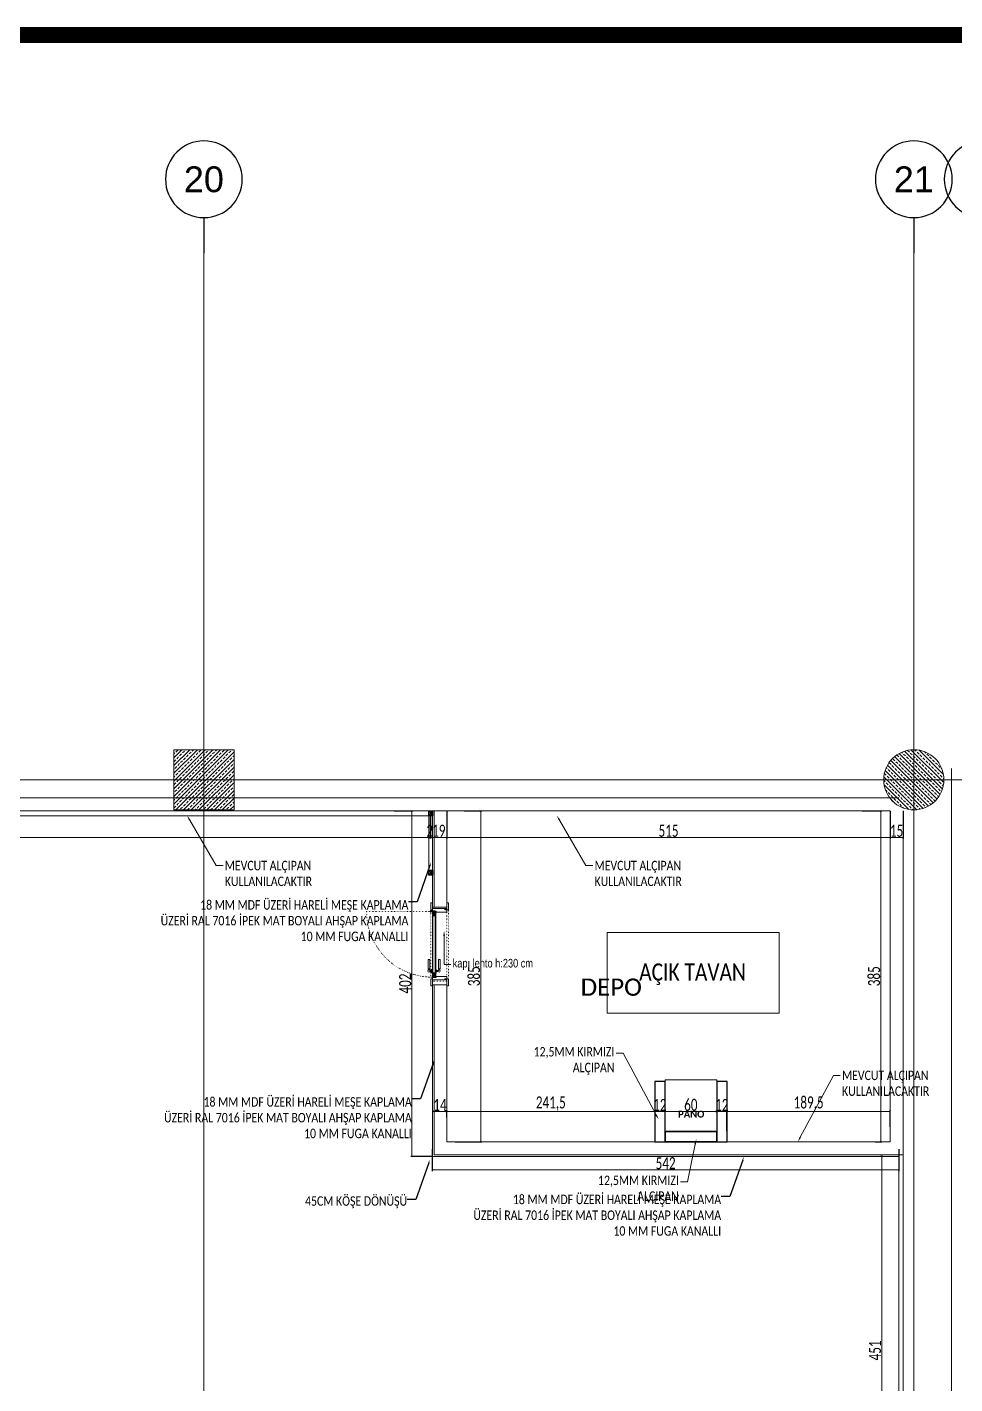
# Model space of a CAD drawing. Header units: millimetres. Extents: x -24 to 530668, y -246875 to -2983.
# Drawn here: x 265843 to 266921, y -106619 to -105042 of the extents above; entities that cross this region are included whole.
import ezdxf
from ezdxf import colors
from ezdxf.entities.mleader import LeaderData, LeaderLine
from ezdxf.enums import TextEntityAlignment as Align
from ezdxf.math import Vec2, Vec3

# ---------------------------------------------------------------- set-up
doc = ezdxf.new("R2010")
doc.units = ezdxf.units.MM
doc.header["$PDMODE"] = 2
doc.linetypes.add('ACAD_ISO07W100', pattern=[3, 0, -3])
doc.layers.get('0').update_dxf_attribs({"lineweight": 20})
doc.layers.add('a_grid_label', color=9, linetype='Continuous')
doc.layers.add('yazı', color=11, linetype='Continuous')
for name, color, linetype, lineweight in [('alçıpan yazı', 7, 'Continuous', 20), ('elektrik panosu', 1, 'Continuous', 25), ('irem rev', 23, 'Continuous', 30), ('KP', 167, 'Continuous', 30), ('t_tarama', 253, 'Continuous', 5), ('ölçü', 251, 'Continuous', 5)]:
    doc.layers.add(name, color=color, linetype=linetype, lineweight=lineweight)
doc.styles.add('OLUŞTURULMUŞ_STİL_1', font='arialbd.ttf')
doc.styles.get("Standard").update_dxf_attribs({"font": 'times.ttf', "height": 12})
doc.styles.add('text2', font='calibri.ttf', dxfattribs={"width": 0.8})
doc.styles.add('txt_tur_1', font='arial.ttf', dxfattribs={"height": 1.5})
doc.styles.add('UBN', font='GOTHIC.TTF', dxfattribs={"width": 0.8})
doc.styles.add('Ölçü50', font='calibri.ttf', dxfattribs={"width": 0.7})
doc.dimstyles.new('olcu10', dxfattribs={"dimtxt": 14, "dimasz": 2, "dimexe": 1.25, "dimexo": 0.625, "dimgap": 0.5, "dimtad": 1, "dimdec": 1, "dimrnd": 0.5, "dimzin": 9, "dimtxsty": 'Ölçü50', "dimblk": 'ARCHTICK', "dimcen": 2, "dimclrd": 256, "dimclre": 256, "dimclrt": 6, "dimazin": 2, "dimtfac": 1, "dimtdec": 1, "dimtix": 1, "dimtmove": 0, "dimatfit": 3, "dimldrblk": 'ARCHTICK', "dimfxl": 1, "dimlwd": -1, "dimarcsym": 0})
pattern_1 = [(135, (237728.0795, -121067.091), (-4.490128, -4.490128), []), (135, (237728.0795, -121062.601), (-4.490128, -4.490128), [3.175, -1.5875])]

# ---------------------------------------------------------------- blocks, each defined once
blk = doc.blocks.new('60lik')
at = {"layer": 'KP'}
blk.add_lwpolyline([(260700.2, -106004.3), (260704.2, -106004.3), (260704.2, -106010.3), (260700.2, -106010.3), (260700.2, -106004.3), (260704.2, -106010.3), (260704.2, -106004.3), (260700.2, -106010.3)], dxfattribs=at)
blk = doc.blocks.new('a_grid label')
at = {"layer": 'a_grid_label'}
blk.add_line((0, 4.14), (0, 0), dxfattribs=at)
blk.add_circle((0, 8.6), 4.46, dxfattribs=at)
at = {"layer": 'a_grid_label', "style": 'txt_tur_1'}
blk.add_attdef('A1', text='', height=3, dxfattribs=at).set_placement((0, 7.25), align=Align.CENTER)
blk = doc.blocks.new('kapıdetay')
at = {"ltscale": 0.2}
h = blk.add_hatch(dxfattribs=at)
h.set_pattern_fill('ANSI31', color=251, scale=0.2)
h.set_pattern_definition([(45, (-560329.91457, -186215.0068), (-0.44901280605, 0.44901280605), [])])
h.paths.add_polyline_path([(9.8, -4.4), (4.8, -4.4), (4.8, -4.2), (5.2, -4.2), (5.2, -1.6), (9.8, -1.6)])
h = blk.add_hatch(dxfattribs=at)
h.set_pattern_fill('ANSI31', color=251, scale=0.2)
h.set_pattern_definition([(45, (-560326.91455, -186218.00687), (-0.44901280605, 0.44901280605), [])])
h.paths.add_polyline_path([(81.2, -1.6), (81.2, -4.4), (76.2, -4.4), (76.2, -1.6)])
at = {"linetype": 'ACAD_ISO07W100', "ltscale": 0.2}
blk.add_line((4.8, -1), (4.8, 75.4), dxfattribs=at)
at = {"ltscale": 0.2}
for p, q in [((4.1, -4.2), (4.1, 0)), ((5.2, -4.2), (5.2, 0)), ((71.7, 4), (60.6, 4)), ((60.6, 3.8), (60.6, 4)), ((60.6, 2.2), (60.6, 3.8)), ((60.6, 2.2), (60.6, 2)), ((71.7, 2), (60.6, 2)), ((71.7, 2), (60.6, 2)), ((71.7, 3.8), (71.7, 4)), ((71.7, 2.2), (71.7, 3.8)), ((71.7, 3.8), (72.3, 3.8)), ((71.7, 2.2), (71.7, 2)), ((71.7, 2.2), (72.3, 2.2)), ((72.3, 3.6), (72.3, 3.8)), ((72.3, 2.4), (72.3, 3.6)), ((72.3, 3.6), (73.1, 3.6)), ((72.3, 2.4), (72.3, 2.2)), ((72.3, 2.4), (73.1, 2.4)), ((73.6, 1.9), (73.6, -0.5)), ((74.7, 1.9), (74.7, -0.5)), ((4.1, -4.2), (4.5, -4.2)), ((4.5, -4.2), (4.5, -0.2)), ((4.8, -4.2), (4.8, -0.2)), ((4.8, -1), (81.2, -1)), ((4.8, -5), (4.8, -1)), ((4.8, -1.6), (81.2, -1.6)), ((5.2, -4.2), (4.8, -4.2)), ((4.8, -4.4), (81.2, -4.4)), ((4.8, -5), (81.2, -5)), ((9.8, -4.4), (9.8, -1.6)), ((71.7, -8), (60.6, -8)), ((71.7, -8), (60.6, -8)), ((60.6, -8.2), (60.6, -8)), ((60.6, -8.2), (60.6, -9.8)), ((60.6, -9.8), (60.6, -10)), ((71.7, -10), (60.6, -10)), ((71.7, -8.2), (71.7, -8)), ((71.7, -8.2), (71.7, -9.8)), ((71.7, -8.2), (72.3, -8.2)), ((71.7, -9.8), (71.7, -10)), ((71.7, -9.8), (72.3, -9.8)), ((76.4, -0.5), (71.9, -0.5)), ((71.9, -0.5), (71.9, -1)), ((71.9, -5.5), (71.9, -5)), ((76.4, -5.5), (71.9, -5.5)), ((72.3, -8.4), (72.3, -8.2)), ((72.3, -8.4), (72.3, -9.6)), ((72.3, -8.4), (73.1, -8.4)), ((72.3, -9.6), (72.3, -9.8)), ((72.3, -9.6), (73.1, -9.6)), ((73.6, -7.9), (73.6, -5.5)), ((74.7, -7.9), (74.7, -5.5)), ((76.2, -4.4), (76.2, -1.6)), ((81.2, -5), (81.2, -1))]:
    blk.add_line(p, q, dxfattribs=at)
for points in [[(-5.2, -1), (2.8, -1), (2.8, 0.8), (-5.2, 0.8)], [(91.2, -1), (83.2, -1), (83.2, 0.8), (91.2, 0.8)], [(2.3, -15.5), (2.8, -15.5), (2.8, -19.8), (-5.2, -19.8), (-5.2, -18), (2.3, -18), (2.3, -15.5)], [(76.4, -0.5), (76.4, -1), (71.9, -1), (71.9, -0.5)], [(76.4, -5.5), (76.4, -5), (71.9, -5), (71.9, -5.5)], [(83.7, -15.5), (83.2, -15.5), (83.2, -19.8), (91.2, -19.8), (91.2, -18), (83.7, -18), (83.7, -15.5)]]:
    blk.add_lwpolyline(points, close=True, dxfattribs=at)
at = {"linetype": 'ACAD_ISO07W100', "ltscale": 0.2}
for points in [[(2.8, 0.8), (83.2, 0.8)], [(0, -18), (0, -1)], [(86, -18), (86, -1)], [(2.8, -19.8), (83.2, -19.8)], [(80.5, -18), (5.5, -18)]]:
    blk.add_lwpolyline(points, dxfattribs=at)
at = {"ltscale": 0.2}
for points in [[(1.5, -18), (5.5, -18), (5.5, -5.5), (4.5, -5.5), (4.5, -1), (1.5, -1), (1.5, -18)], [(84.5, -18), (80.5, -18), (80.5, -5.5), (81.5, -5.5), (81.5, -1), (84.5, -1), (84.5, -18)]]:
    blk.add_lwpolyline(points, dxfattribs=at)
blk.add_circle((4.7, 0.6), 0.8, dxfattribs=at)
at = {"linetype": 'ACAD_ISO07W100', "ltscale": 0.2}
blk.add_arc((4.9, -0.9), 76.3, 359.936, 90.064, dxfattribs=at)
at = {"ltscale": 0.2}
blk.add_ellipse((74.1, 3), major_axis=(0, 1.23), ratio=0.999304, start_param=1.570796315237618, end_param=7.853981622417204, dxfattribs=at)
at = {"ltscale": 0.2, "extrusion": (0, 0, -1)}
blk.add_ellipse((74.1, -9), major_axis=(0, 1.23), ratio=0.999304, start_param=4.712389, end_param=10.995574, dxfattribs=at)
blk = doc.blocks.new('_ArchTick')
at = {"color": 0, "linetype": 'ByBlock', "const_width": 0.15}
blk.add_lwpolyline([(-0.5, -0.5), (0.5, 0.5)], dxfattribs=at)
blk = doc.blocks.new('*D752')
at = {"layer": 'DEFPOINTS', "color": 0, "transparency": 16777216}
for p in [(266788.1, -105953), (266803, -106338), (266810.1, -106338)]:
    blk.add_point(p, dxfattribs=at)
at = {"layer": 'ölçü', "lineweight": -2, "transparency": 16777216}
for p, q in [((266788.7, -105953), (266811.3, -105953)), ((266803.6, -106338), (266811.3, -106338))]:
    blk.add_line(p, q, dxfattribs=at)
at = {"layer": 'ölçü', "transparency": 16777216}
blk.add_line((266810.1, -105953), (266810.1, -106338), dxfattribs=at)
at = {"layer": 'ölçü', "transparency": 16777216, "xscale": 2, "yscale": 2, "zscale": 2}
for p, rotation in [((266810.1, -105953), 90), ((266810.1, -106338), 270)]:
    blk.add_blockref('_ArchTick', p, dxfattribs=dict(at, rotation=rotation))
at = {"layer": 'ölçü', "color": 6, "transparency": 16777216, "insert": (266802.4, -106145.5), "char_height": 14, "attachment_point": 5, "rotation": 90, "style": 'Ölçü50'}
blk.add_mtext('385', dxfattribs=at)
blk = doc.blocks.new('*D753')
at = {"layer": 'DEFPOINTS', "color": 0, "transparency": 16777216}
for p in [(266631.4, -106302.8), (266631.4, -106326.3), (266821.1, -106321.3)]:
    blk.add_point(p, dxfattribs=at)
at = {"layer": 'ölçü', "lineweight": -2, "transparency": 16777216}
for p, q in [((266631.4, -106325.7), (266631.4, -106301.5)), ((266821.1, -106320.7), (266821.1, -106301.5))]:
    blk.add_line(p, q, dxfattribs=at)
at = {"layer": 'ölçü', "transparency": 16777216}
blk.add_line((266821.1, -106302.8), (266631.4, -106302.8), dxfattribs=at)
at = {"layer": 'ölçü', "transparency": 16777216, "xscale": 2, "yscale": 2, "zscale": 2, "rotation": 180}
blk.add_blockref('_ArchTick', (266631.4, -106302.8), dxfattribs=at)
at = {"layer": 'ölçü', "transparency": 16777216, "xscale": 2, "yscale": 2, "zscale": 2}
blk.add_blockref('_ArchTick', (266821.1, -106302.8), dxfattribs=at)
at = {"layer": 'ölçü', "color": 6, "transparency": 16777216, "insert": (266726.3, -106293.6), "char_height": 14, "attachment_point": 5, "style": 'Ölçü50'}
blk.add_mtext('189,5', dxfattribs=at)
blk = doc.blocks.new('*D754')
at = {"layer": 'DEFPOINTS', "color": 0, "transparency": 16777216}
for p in [(266619.4, -106302.8), (266619.4, -106303), (266631.4, -106326.3)]:
    blk.add_point(p, dxfattribs=at)
at = {"layer": 'ölçü', "transparency": 16777216}
for p, q in [((266619.4, -106302.8), (266617.4, -106302.8)), ((266631.4, -106302.8), (266619.4, -106302.8)), ((266631.4, -106302.8), (266633.4, -106302.8))]:
    blk.add_line(p, q, dxfattribs=at)
at = {"layer": 'ölçü', "lineweight": -2, "transparency": 16777216}
for p, q in [((266619.4, -106302.4), (266619.4, -106301.5)), ((266631.4, -106325.7), (266631.4, -106301.5))]:
    blk.add_line(p, q, dxfattribs=at)
at = {"layer": 'ölçü', "transparency": 16777216, "xscale": 2, "yscale": 2, "zscale": 2}
blk.add_blockref('_ArchTick', (266619.4, -106302.8), dxfattribs=at)
at = {"layer": 'ölçü', "transparency": 16777216, "xscale": 2, "yscale": 2, "zscale": 2, "rotation": 180}
blk.add_blockref('_ArchTick', (266631.4, -106302.8), dxfattribs=at)
at = {"layer": 'ölçü', "color": 6, "transparency": 16777216, "insert": (266625.4, -106295.2), "char_height": 14, "attachment_point": 5, "style": 'Ölçü50'}
blk.add_mtext('12', dxfattribs=at)
blk = doc.blocks.new('*D755')
at = {"layer": 'DEFPOINTS', "color": 0, "transparency": 16777216}
for p in [(266559.4, -106302.8), (266559.4, -106303), (266619.4, -106303)]:
    blk.add_point(p, dxfattribs=at)
at = {"layer": 'ölçü', "lineweight": -2, "transparency": 16777216}
for p, q in [((266559.4, -106302.4), (266559.4, -106301.5)), ((266619.4, -106302.4), (266619.4, -106301.5))]:
    blk.add_line(p, q, dxfattribs=at)
at = {"layer": 'ölçü', "transparency": 16777216}
blk.add_line((266619.4, -106302.8), (266559.4, -106302.8), dxfattribs=at)
at = {"layer": 'ölçü', "transparency": 16777216, "xscale": 2, "yscale": 2, "zscale": 2, "rotation": 180}
blk.add_blockref('_ArchTick', (266559.4, -106302.8), dxfattribs=at)
at = {"layer": 'ölçü', "transparency": 16777216, "xscale": 2, "yscale": 2, "zscale": 2}
blk.add_blockref('_ArchTick', (266619.4, -106302.8), dxfattribs=at)
at = {"layer": 'ölçü', "color": 6, "transparency": 16777216, "insert": (266589.4, -106295.1), "char_height": 14, "attachment_point": 5, "style": 'Ölçü50'}
blk.add_mtext('60', dxfattribs=at)
blk = doc.blocks.new('*D756')
at = {"layer": 'DEFPOINTS', "color": 0, "transparency": 16777216}
for p in [(266547.4, -106268), (266547.4, -106302.8), (266559.4, -106303)]:
    blk.add_point(p, dxfattribs=at)
at = {"layer": 'ölçü', "lineweight": -2, "transparency": 16777216}
for p, q in [((266547.4, -106268.7), (266547.4, -106304)), ((266559.4, -106302.4), (266559.4, -106301.5))]:
    blk.add_line(p, q, dxfattribs=at)
at = {"layer": 'ölçü', "transparency": 16777216}
for p, q in [((266547.4, -106302.8), (266545.4, -106302.8)), ((266559.4, -106302.8), (266547.4, -106302.8)), ((266559.4, -106302.8), (266561.4, -106302.8))]:
    blk.add_line(p, q, dxfattribs=at)
at = {"layer": 'ölçü', "transparency": 16777216, "xscale": 2, "yscale": 2, "zscale": 2}
blk.add_blockref('_ArchTick', (266547.4, -106302.8), dxfattribs=at)
at = {"layer": 'ölçü', "transparency": 16777216, "xscale": 2, "yscale": 2, "zscale": 2, "rotation": 180}
blk.add_blockref('_ArchTick', (266559.4, -106302.8), dxfattribs=at)
at = {"layer": 'ölçü', "color": 6, "transparency": 16777216, "insert": (266553.4, -106295.2), "char_height": 14, "attachment_point": 5, "style": 'Ölçü50'}
blk.add_mtext('12', dxfattribs=at)
blk = doc.blocks.new('*D757')
at = {"layer": 'DEFPOINTS', "color": 0, "transparency": 16777216}
for p in [(266547.4, -106268), (266306, -106302.8), (266306, -106310.4)]:
    blk.add_point(p, dxfattribs=at)
at = {"layer": 'ölçü', "lineweight": -2, "transparency": 16777216}
for p, q in [((266547.4, -106268.7), (266547.4, -106304)), ((266306, -106309.8), (266306, -106301.5))]:
    blk.add_line(p, q, dxfattribs=at)
at = {"layer": 'ölçü', "transparency": 16777216}
blk.add_line((266547.4, -106302.8), (266306, -106302.8), dxfattribs=at)
at = {"layer": 'ölçü', "transparency": 16777216, "xscale": 2, "yscale": 2, "zscale": 2, "rotation": 180}
blk.add_blockref('_ArchTick', (266306, -106302.8), dxfattribs=at)
at = {"layer": 'ölçü', "transparency": 16777216, "xscale": 2, "yscale": 2, "zscale": 2}
blk.add_blockref('_ArchTick', (266547.4, -106302.8), dxfattribs=at)
at = {"layer": 'ölçü', "color": 6, "transparency": 16777216, "insert": (266426.7, -106293.6), "char_height": 14, "attachment_point": 5, "style": 'Ölçü50'}
blk.add_mtext('241,5', dxfattribs=at)
blk = doc.blocks.new('*D758')
at = {"layer": 'DEFPOINTS', "color": 0, "transparency": 16777216}
for p in [(266291, -106302.7), (266291, -106303.8), (266305, -106303.8)]:
    blk.add_point(p, dxfattribs=at)
at = {"layer": 'ölçü', "transparency": 16777216}
for p, q in [((266291, -106302.7), (266289, -106302.7)), ((266305, -106302.7), (266291, -106302.7)), ((266305, -106302.7), (266307, -106302.7))]:
    blk.add_line(p, q, dxfattribs=at)
at = {"layer": 'ölçü', "lineweight": -2, "transparency": 16777216}
for p, q in [((266291, -106303.1), (266291, -106301.4)), ((266305, -106303.1), (266305, -106301.4))]:
    blk.add_line(p, q, dxfattribs=at)
at = {"layer": 'ölçü', "transparency": 16777216, "xscale": 2, "yscale": 2, "zscale": 2}
blk.add_blockref('_ArchTick', (266291, -106302.7), dxfattribs=at)
at = {"layer": 'ölçü', "transparency": 16777216, "xscale": 2, "yscale": 2, "zscale": 2, "rotation": 180}
blk.add_blockref('_ArchTick', (266305, -106302.7), dxfattribs=at)
at = {"layer": 'ölçü', "color": 6, "transparency": 16777216, "insert": (266298, -106295.1), "char_height": 14, "attachment_point": 5, "style": 'Ölçü50'}
blk.add_mtext('14', dxfattribs=at)
blk = doc.blocks.new('*D759')
at = {"layer": 'DEFPOINTS', "color": 0, "transparency": 16777216}
for p in [(266325.4, -105953), (266345.2, -105953), (266314.8, -106338)]:
    blk.add_point(p, dxfattribs=at)
at = {"layer": 'ölçü', "lineweight": -2, "transparency": 16777216}
for p, q in [((266326, -105953), (266346.5, -105953)), ((266315.4, -106338), (266346.5, -106338))]:
    blk.add_line(p, q, dxfattribs=at)
at = {"layer": 'ölçü', "transparency": 16777216}
blk.add_line((266345.2, -106338), (266345.2, -105953), dxfattribs=at)
at = {"layer": 'ölçü', "transparency": 16777216, "xscale": 2, "yscale": 2, "zscale": 2}
for p, rotation in [((266345.2, -105953), 90), ((266345.2, -106338), 270)]:
    blk.add_blockref('_ArchTick', p, dxfattribs=dict(at, rotation=rotation))
at = {"layer": 'ölçü', "color": 6, "transparency": 16777216, "insert": (266337.5, -106145.5), "char_height": 14, "attachment_point": 5, "rotation": 90, "style": 'Ölçü50'}
blk.add_mtext('385', dxfattribs=at)
blk = doc.blocks.new('*D762')
at = {"layer": 'DEFPOINTS', "color": 0, "transparency": 16777216}
for p in [(265036, -105954), (266285, -105959), (266285, -105984)]:
    blk.add_point(p, dxfattribs=at)
at = {"layer": 'ölçü', "lineweight": -2, "transparency": 16777216}
for p, q in [((265036, -105954.7), (265036, -105985.2)), ((266285, -105959.7), (266285, -105985.2))]:
    blk.add_line(p, q, dxfattribs=at)
at = {"layer": 'ölçü', "transparency": 16777216}
blk.add_line((265036, -105984), (266285, -105984), dxfattribs=at)
at = {"layer": 'ölçü', "transparency": 16777216, "xscale": 2, "yscale": 2, "zscale": 2, "rotation": 180}
blk.add_blockref('_ArchTick', (265036, -105984), dxfattribs=at)
at = {"layer": 'ölçü', "transparency": 16777216, "xscale": 2, "yscale": 2, "zscale": 2}
blk.add_blockref('_ArchTick', (266285, -105984), dxfattribs=at)
at = {"layer": 'ölçü', "color": 6, "transparency": 16777216, "insert": (265660.5, -105976.3), "char_height": 14, "attachment_point": 5, "style": 'Ölçü50'}
blk.add_mtext('1249', dxfattribs=at)
blk = doc.blocks.new('*D763')
at = {"layer": 'DEFPOINTS', "color": 0, "transparency": 16777216}
for p in [(266285, -105959), (266287, -105959), (266287, -105984)]:
    blk.add_point(p, dxfattribs=at)
at = {"layer": 'ölçü', "lineweight": -2, "transparency": 16777216}
for p, q in [((266285, -105959.7), (266285, -105985.2)), ((266287, -105959.7), (266287, -105985.2))]:
    blk.add_line(p, q, dxfattribs=at)
at = {"layer": 'ölçü', "transparency": 16777216}
for p, q in [((266285, -105984), (266283, -105984)), ((266285, -105984), (266287, -105984)), ((266287, -105984), (266289, -105984))]:
    blk.add_line(p, q, dxfattribs=at)
at = {"layer": 'ölçü', "transparency": 16777216, "xscale": 2, "yscale": 2, "zscale": 2}
blk.add_blockref('_ArchTick', (266285, -105984), dxfattribs=at)
at = {"layer": 'ölçü', "transparency": 16777216, "xscale": 2, "yscale": 2, "zscale": 2, "rotation": 180}
blk.add_blockref('_ArchTick', (266287, -105984), dxfattribs=at)
at = {"layer": 'ölçü', "color": 6, "transparency": 16777216, "insert": (266286, -105976.4), "char_height": 14, "attachment_point": 5, "style": 'Ölçü50'}
blk.add_mtext('2', dxfattribs=at)
blk = doc.blocks.new('*D764')
at = {"layer": 'DEFPOINTS', "color": 0, "transparency": 16777216}
for p in [(266287, -105959), (266306, -105953), (266306, -105984)]:
    blk.add_point(p, dxfattribs=at)
at = {"layer": 'ölçü', "lineweight": -2, "transparency": 16777216}
for p, q in [((266287, -105959.7), (266287, -105985.2)), ((266306, -105953.7), (266306, -105985.2))]:
    blk.add_line(p, q, dxfattribs=at)
at = {"layer": 'ölçü', "transparency": 16777216}
blk.add_line((266287, -105984), (266306, -105984), dxfattribs=at)
at = {"layer": 'ölçü', "transparency": 16777216, "xscale": 2, "yscale": 2, "zscale": 2, "rotation": 180}
blk.add_blockref('_ArchTick', (266287, -105984), dxfattribs=at)
at = {"layer": 'ölçü', "transparency": 16777216, "xscale": 2, "yscale": 2, "zscale": 2}
blk.add_blockref('_ArchTick', (266306, -105984), dxfattribs=at)
at = {"layer": 'ölçü', "color": 6, "transparency": 16777216, "insert": (266296.5, -105976.3), "char_height": 14, "attachment_point": 5, "style": 'Ölçü50'}
blk.add_mtext('19', dxfattribs=at)
blk = doc.blocks.new('*D765')
at = {"layer": 'DEFPOINTS', "color": 0, "transparency": 16777216}
for p in [(266306, -105953), (266821, -105953), (266821, -105984)]:
    blk.add_point(p, dxfattribs=at)
at = {"layer": 'ölçü', "lineweight": -2, "transparency": 16777216}
for p, q in [((266306, -105953.7), (266306, -105985.2)), ((266821, -105953.7), (266821, -105985.2))]:
    blk.add_line(p, q, dxfattribs=at)
at = {"layer": 'ölçü', "transparency": 16777216}
blk.add_line((266306, -105984), (266821, -105984), dxfattribs=at)
at = {"layer": 'ölçü', "transparency": 16777216, "xscale": 2, "yscale": 2, "zscale": 2, "rotation": 180}
blk.add_blockref('_ArchTick', (266306, -105984), dxfattribs=at)
at = {"layer": 'ölçü', "transparency": 16777216, "xscale": 2, "yscale": 2, "zscale": 2}
blk.add_blockref('_ArchTick', (266821, -105984), dxfattribs=at)
at = {"layer": 'ölçü', "color": 6, "transparency": 16777216, "insert": (266563.5, -105976.4), "char_height": 14, "attachment_point": 5, "style": 'Ölçü50'}
blk.add_mtext('515', dxfattribs=at)
blk = doc.blocks.new('*D766')
at = {"layer": 'DEFPOINTS', "color": 0, "transparency": 16777216}
for p in [(266821, -105953), (266836, -105953), (266836, -105984)]:
    blk.add_point(p, dxfattribs=at)
at = {"layer": 'ölçü', "lineweight": -2, "transparency": 16777216}
for p, q in [((266821, -105953.7), (266821, -105985.2)), ((266836, -105953.7), (266836, -105985.2))]:
    blk.add_line(p, q, dxfattribs=at)
at = {"layer": 'ölçü', "transparency": 16777216}
blk.add_line((266821, -105984), (266836, -105984), dxfattribs=at)
at = {"layer": 'ölçü', "transparency": 16777216, "xscale": 2, "yscale": 2, "zscale": 2, "rotation": 180}
blk.add_blockref('_ArchTick', (266821, -105984), dxfattribs=at)
at = {"layer": 'ölçü', "transparency": 16777216, "xscale": 2, "yscale": 2, "zscale": 2}
blk.add_blockref('_ArchTick', (266836, -105984), dxfattribs=at)
at = {"layer": 'ölçü', "color": 6, "transparency": 16777216, "insert": (266828.5, -105976.4), "char_height": 14, "attachment_point": 5, "style": 'Ölçü50'}
blk.add_mtext('15', dxfattribs=at)
blk = doc.blocks.new('*D767')
at = {"layer": 'DEFPOINTS', "color": 0, "transparency": 16777216}
for p in [(266244.1, -105953), (266265.1, -106355), (266289, -106355)]:
    blk.add_point(p, dxfattribs=at)
at = {"layer": 'ölçü', "lineweight": -2, "transparency": 16777216}
for p, q in [((266244.7, -105953), (266266.4, -105953)), ((266288.4, -106355), (266263.9, -106355))]:
    blk.add_line(p, q, dxfattribs=at)
at = {"layer": 'ölçü', "transparency": 16777216}
blk.add_line((266265.1, -105953), (266265.1, -106355), dxfattribs=at)
at = {"layer": 'ölçü', "transparency": 16777216, "xscale": 2, "yscale": 2, "zscale": 2}
for p, rotation in [((266265.1, -105953), 90), ((266265.1, -106355), 270)]:
    blk.add_blockref('_ArchTick', p, dxfattribs=dict(at, rotation=rotation))
at = {"layer": 'ölçü', "color": 6, "transparency": 16777216, "insert": (266257.5, -106154), "char_height": 14, "attachment_point": 5, "rotation": 90, "style": 'Ölçü50'}
blk.add_mtext('402', dxfattribs=at)
blk = doc.blocks.new('*D768')
at = {"layer": 'DEFPOINTS', "color": 0, "transparency": 16777216}
for p in [(266289, -106345.9), (266831.1, -106345.9), (266831.1, -106370.7)]:
    blk.add_point(p, dxfattribs=at)
at = {"layer": 'ölçü', "lineweight": -2, "transparency": 16777216}
for p, q in [((266289, -106346.5), (266289, -106372)), ((266831.1, -106346.5), (266831.1, -106372))]:
    blk.add_line(p, q, dxfattribs=at)
at = {"layer": 'ölçü', "transparency": 16777216}
blk.add_line((266289, -106370.7), (266831.1, -106370.7), dxfattribs=at)
at = {"layer": 'ölçü', "transparency": 16777216, "xscale": 2, "yscale": 2, "zscale": 2, "rotation": 180}
blk.add_blockref('_ArchTick', (266289, -106370.7), dxfattribs=at)
at = {"layer": 'ölçü', "transparency": 16777216, "xscale": 2, "yscale": 2, "zscale": 2}
blk.add_blockref('_ArchTick', (266831.1, -106370.7), dxfattribs=at)
at = {"layer": 'ölçü', "color": 6, "transparency": 16777216, "insert": (266560.1, -106363), "char_height": 14, "attachment_point": 5, "style": 'Ölçü50'}
blk.add_mtext('542', dxfattribs=at)
blk = doc.blocks.new('*D769')
at = {"layer": 'DEFPOINTS', "color": 0, "transparency": 16777216}
for p in [(266813.1, -106355), (266811.2, -106806.1), (266818, -106806.1)]:
    blk.add_point(p, dxfattribs=at)
at = {"layer": 'ölçü', "lineweight": -2, "transparency": 16777216}
for p, q in [((266812.5, -106355), (266809.9, -106355)), ((266817.4, -106806.1), (266809.9, -106806.1))]:
    blk.add_line(p, q, dxfattribs=at)
at = {"layer": 'ölçü', "transparency": 16777216}
blk.add_line((266811.2, -106355), (266811.2, -106806.1), dxfattribs=at)
at = {"layer": 'ölçü', "transparency": 16777216, "xscale": 2, "yscale": 2, "zscale": 2}
for p, rotation in [((266811.2, -106355), 90), ((266811.2, -106806.1), 270)]:
    blk.add_blockref('_ArchTick', p, dxfattribs=dict(at, rotation=rotation))
at = {"layer": 'ölçü', "color": 6, "transparency": 16777216, "insert": (266803.5, -106580.6), "char_height": 14, "attachment_point": 5, "rotation": 90, "style": 'Ölçü50'}
blk.add_mtext('451', dxfattribs=at)
blk = doc.blocks.new('duvar planı')
at = {"layer": 'elektrik panosu', "lineweight": 35}
blk.add_lwpolyline([(266559.44, -106338.03), (266619.44, -106338.03), (266619.44, -106326.03), (266559.44, -106326.03)], close=True, dxfattribs=at)
at = {"layer": 't_tarama', "color": 1, "lineweight": 30}
for points in [[(266559.44, -106338.03), (266559.44, -106268.03), (266547.44, -106268.03), (266547.44, -106338.03)], [(266631.44, -106338.03), (266631.44, -106268.03), (266619.44, -106268.03), (266619.44, -106338.03)]]:
    blk.add_lwpolyline(points, close=True, dxfattribs=at)
at = {"layer": 'ölçü'}
blk.add_lwpolyline([(266492, -106094.63), (266691.89, -106094.63), (266691.89, -106188.45), (266492, -106188.45)], close=True, dxfattribs=at)
at = {"layer": 'yazı', "insert": (266591.35, -106143.19, 0), "char_height": 20, "width": 392.1973, "attachment_point": 5, "style": 'text2'}
blk.add_mtext('AÇIK TAVAN', dxfattribs=at)
at = {"layer": 'ölçü'}
for base, p1, p2, picture, middle in [((266285.05, -105983.97), (265036.05, -105954.03), (266285.05, -105959.03), '*D762', (265660.55, -105976.3)), ((266287.05, -105983.97), (266285.05, -105959.03), (266287.05, -105959.03), '*D763', (266286.05, -105976.4)), ((266306.05, -105983.97), (266287.05, -105959.03), (266306.05, -105953.03), '*D764', (266296.55, -105976.3)), ((266821.05, -105983.97), (266306.05, -105953.03), (266821.05, -105953.03), '*D765', (266563.55, -105976.35)), ((266836.05, -105983.97), (266821.05, -105953.03), (266836.05, -105953.03), '*D766', (266828.55, -105976.35)), ((266306.05, -106302.77), (266547.44, -106268.03), (266306.05, -106310.39), '*D757', (266426.74, -106293.64)), ((266547.44, -106302.77), (266559.44, -106303.03), (266547.44, -106268.03), '*D756', (266553.44, -106295.2)), ((266559.44, -106302.77), (266619.44, -106303.03), (266559.44, -106303.03), '*D755', (266589.44, -106295.1)), ((266619.44, -106302.77), (266631.44, -106326.32), (266619.44, -106303.03), '*D754', (266625.44, -106295.2))]:
    dim = blk.add_linear_dim(base=base, p1=p1, p2=p2, dimstyle='olcu10', override={"dimtmove": 1}, dxfattribs=at)
    dim.commit()
    dim.dimension.update_dxf_attribs({"geometry": picture, "text_midpoint": middle})
for base, p1, p2, picture, middle in [((266265.13, -106355.03), (266244.06, -105953.03), (266289.05, -106355.03), '*D767', (266257.46, -106154.03)), ((266345.2, -105953.03), (266314.76, -106338.03), (266325.38, -105953.03), '*D759', (266337.53, -106145.53)), ((266810.1, -106338.03), (266788.08, -105953.03), (266802.96, -106338.03), '*D752', (266802.42, -106145.53)), ((266811.15, -106806.11), (266813.08, -106355.03), (266818, -106806.11), '*D769', (266803.53, -106580.57))]:
    dim = blk.add_linear_dim(base=base, p1=p1, p2=p2, angle=90, dimstyle='olcu10', dxfattribs=at)
    dim.commit()
    dim.dimension.update_dxf_attribs({"geometry": picture, "text_midpoint": middle})
for base, p1, p2, picture, middle in [((266291.05, -106302.66), (266305.05, -106303.77), (266291.05, -106303.77), '*D758', (266298.05, -106295.11)), ((266631.44, -106302.77), (266821.07, -106321.35), (266631.44, -106326.32), '*D753', (266726.26, -106293.64)), ((266831.08, -106370.7), (266289.05, -106345.85), (266831.08, -106345.85), '*D768', (266560.06, -106363.03))]:
    dim = blk.add_linear_dim(base=base, p1=p1, p2=p2, dimstyle='olcu10', dxfattribs=at)
    dim.commit()
    dim.dimension.update_dxf_attribs({"geometry": picture, "text_midpoint": middle})
at = {"layer": 'alçıpan yazı'}
ml = blk.add_multileader_mtext('Standard', dxfattribs=at)
ml.set_content('MEVCUT ALÇIPAN\\PKULLANILACAKTIR', color=256, style='text2')
ml.set_leader_properties(color=256, linetype='ByLayer', lineweight=-1)
ml.build(insert=Vec2(0, 0))
ml.multileader.update_dxf_attribs({"arrow_head_size": 6})
ctx = ml.context
ctx.base_point, ctx.char_height, ctx.arrow_head_size, ctx.plane_origin = Vec3(266045.85, -106016.88, 0), 11, 6, Vec3(266006.34, -105966.02, 0)
notes = []
notes.append((ctx, [(0, (1, 1, 0), (266037.85, -106016.88, 0), (1, 0), 8, [(0, [(266004.05, -105958.78, 0)], 0, [])])]))
ctx.mtext.insert, ctx.mtext.flow_direction = Vec3(266047.85, -106011.3, 0), 5
ml = blk.add_multileader_mtext('Standard', dxfattribs=at)
ml.set_content('MEVCUT ALÇIPAN\\PKULLANILACAKTIR', color=256, style='text2')
ml.set_leader_properties(color=256, linetype='ByLayer', lineweight=-1)
ml.build(insert=Vec2(0, 0))
ml.multileader.update_dxf_attribs({"arrow_head_size": 6})
ctx = ml.context
ctx.base_point, ctx.char_height, ctx.arrow_head_size, ctx.plane_origin = Vec3(266475.56, -106016.88, 0), 11, 6, Vec3(266436.04, -105966.02, 0)
notes.append((ctx, [(0, (1, 1, 0), (266467.56, -106016.88, 0), (1, 0), 8, [(0, [(266433.75, -105958.78, 0)], 0, [])])]))
ctx.mtext.insert, ctx.mtext.flow_direction = Vec3(266477.56, -106011.3, 0), 5
ml = blk.add_multileader_mtext('Standard', dxfattribs=at)
ml.set_content('kapı lento h:230 cm', color=256, style='UBN')
ml.set_leader_properties(color=256, linetype='ByLayer', lineweight=-1)
ml.build(insert=Vec2(0, 0))
ml.multileader.update_dxf_attribs({"arrow_head_size": 6})
ctx = ml.context
ctx.base_point, ctx.char_height, ctx.arrow_head_size, ctx.plane_origin = Vec3(266310.67, -106131.68), 10, 6, Vec3(266302.67, -106092.73)
notes.append((ctx, [(0, (1, 1, 0), (266302.67, -106131.68), (1, 0), 8, [(0, [(266302.67, -106092.73)], 0, [])])]))
ctx.mtext.insert, ctx.mtext.flow_direction = Vec3(266312.67, -106125.33), 5
ml = blk.add_multileader_mtext('Standard', dxfattribs=at)
ml.set_content('12,5MM KIRMIZI\\PALÇIPAN', color=256, style='text2')
ml.set_leader_properties(color=256, linetype='ByLayer', lineweight=-1)
ml.build(insert=Vec2(0, 0))
ml.multileader.update_dxf_attribs({"arrow_head_size": 6})
ctx = ml.context
ctx.base_point, ctx.char_height, ctx.arrow_head_size, ctx.plane_origin = Vec3(266406.01, -106234.84), 11, 6, Vec3(266542.11, -106183.97)
ctx.text_align_type = 2
notes.append((ctx, [(0, (1, 1, 0), (266510.6, -106234.84), (-1, 0), 8, [(0, [(266551.93, -106312.02)], 0, [])])]))
ctx.mtext.insert, ctx.mtext.alignment, ctx.mtext.flow_direction = Vec3(266500.6, -106227.79), 3, 5
ml = blk.add_multileader_mtext('Standard', dxfattribs=at)
ml.set_content('MEVCUT ALÇIPAN\\PKULLANILACAKTIR', color=256, style='text2')
ml.set_leader_properties(color=256, linetype='ByLayer', lineweight=-1)
ml.build(insert=Vec2(0, 0))
ml.multileader.update_dxf_attribs({"arrow_head_size": 6})
ctx = ml.context
ctx.base_point, ctx.char_height, ctx.arrow_head_size, ctx.plane_origin = Vec3(266763.13, -106260.84), 11, 6, Vec3(266723.62, -106209.98)
notes.append((ctx, [(0, (1, 1, 0), (266755.13, -106260.84), (1, 0), 8, [(0, [(266713.79, -106338.03)], 0, [])])]))
ctx.mtext.insert, ctx.mtext.flow_direction = Vec3(266765.13, -106255.26), 5
ml = blk.add_multileader_mtext('Standard', dxfattribs=at)
ml.set_content('12,5MM KIRMIZI\\PALÇIPAN', color=256, style='text2')
ml.set_leader_properties(color=256, linetype='ByLayer', lineweight=-1)
ml.build(insert=Vec2(0, 0))
ml.multileader.update_dxf_attribs({"arrow_head_size": 6})
ctx = ml.context
ctx.base_point, ctx.char_height, ctx.arrow_head_size, ctx.plane_origin = Vec3(266480.89, -106384.37), 11, 6, Vec3(266622.99, -106326.46)
ctx.text_align_type = 2
notes.append((ctx, [(0, (1, 1, 0), (266585.48, -106384.37), (-1, 0), 8, [(0, [(266595.69, -106335)], 0, [])])]))
ctx.mtext.insert, ctx.mtext.alignment, ctx.mtext.flow_direction = Vec3(266575.48, -106377.32), 3, 5
at = {"layer": 'yazı'}
ml = blk.add_multileader_mtext('Standard', dxfattribs=at)
ml.set_content('{\\H2.75x;18 MM MDF ÜZERİ HARELİ MEŞE KAPLAMA \\PÜZERİ RAL 7016 İPEK MAT BOYALI AHŞAP KAPLAMA\\P 10 MM FUGA KANALLI \\H0.36364x; }', color=256, style='text2')
ml.set_leader_properties()
ml.build(insert=Vec2(0, 0))
ml.multileader.update_dxf_attribs({"dogleg_length": 10})
ctx = ml.context
ctx.base_point, ctx.landing_gap_size, ctx.plane_origin = Vec3(265971.48, -106059.11), 0.09, Vec3(265963.1, -106393.92)
ctx.text_align_type = 2
notes.append((ctx, [(1, (1, 1, 0), (266271.27, -106059.11), (-1, 0), 10, [(0, [(266287.58, -106012.91)], 0, [])])]))
ctx.mtext.insert, ctx.mtext.alignment, ctx.mtext.flow_direction = Vec3(266261.18, -106057.03), 3, 5
ml = blk.add_multileader_mtext('Standard', dxfattribs=at)
ml.set_content('{\\H2.75x;18 MM MDF ÜZERİ HARELİ MEŞE KAPLAMA \\PÜZERİ RAL 7016 İPEK MAT BOYALI AHŞAP KAPLAMA\\P10 MM FUGA KANALLI\\H0.36364x; }', color=256, style='text2')
ml.set_leader_properties()
ml.build(insert=Vec2(0, 0))
ml.multileader.update_dxf_attribs({"dogleg_length": 10})
ctx = ml.context
ctx.base_point, ctx.landing_gap_size, ctx.plane_origin = Vec3(265975.44, -106288.19), 0.09, Vec3(265967.05, -106623)
ctx.text_align_type = 2
notes.append((ctx, [(1, (1, 1, 0), (266275.22, -106288.19), (-1, 0), 10, [(0, [(266291.53, -106241.99)], 0, [])])]))
ctx.mtext.insert, ctx.mtext.alignment, ctx.mtext.flow_direction = Vec3(266265.13, -106286.11), 3, 5
ml = blk.add_multileader_mtext('Standard', dxfattribs=at)
ml.set_content('{\\H2.75x;45CM KÖŞE DÖNÜŞÜ\\H0.36364x; }', color=256, style='text2')
ml.set_leader_properties()
ml.build(insert=Vec2(0, 0))
ml.multileader.update_dxf_attribs({"dogleg_length": 10})
ctx = ml.context
ctx.base_point, ctx.landing_gap_size, ctx.plane_origin = Vec3(266141.19, -106404.91), 0.09, Vec3(265961.63, -106739.72)
ctx.text_align_type = 2
notes.append((ctx, [(1, (1, 1, 0), (266269.8, -106404.91), (-1, 0), 10, [(0, [(266286.11, -106358.71)], 0, [])])]))
ctx.mtext.insert, ctx.mtext.alignment, ctx.mtext.flow_direction = Vec3(266259.71, -106401.36), 3, 5
ml = blk.add_multileader_mtext('Standard', dxfattribs=at)
ml.set_content('{\\H2.75x;18 MM MDF ÜZERİ HARELİ MEŞE KAPLAMA \\PÜZERİ RAL 7016 İPEK MAT BOYALI AHŞAP KAPLAMA\\P 10 MM FUGA KANALLI\\H0.36364x; }', color=256, style='text2')
ml.set_leader_properties()
ml.build(insert=Vec2(0, 0))
ml.multileader.update_dxf_attribs({"dogleg_length": 10})
ctx = ml.context
ctx.base_point, ctx.landing_gap_size, ctx.plane_origin = Vec3(266334.92, -106401.6), 0.09, Vec3(266326.53, -106736.42)
ctx.text_align_type = 2
notes.append((ctx, [(1, (1, 1, 0), (266634.71, -106401.6), (-1, 0), 10, [(0, [(266651.01, -106355.41)], 0, [])])]))
ctx.mtext.insert, ctx.mtext.alignment, ctx.mtext.flow_direction = Vec3(266624.62, -106399.52), 3, 5
for ctx, leaders in notes:
    for number, flags, end, landing, length, lines in leaders:
        leader = LeaderData()
        leader.index, (leader.has_last_leader_line, leader.has_dogleg_vector, leader.attachment_direction) = number, flags
        leader.last_leader_point, leader.dogleg_vector, leader.dogleg_length = Vec3(end), Vec3(landing), length
        for number, points, colour, breaks in lines:
            line = LeaderLine()
            line.index, line.vertices, line.color, line.breaks = number, Vec3.list(points), colors.encode_raw_color(colour), breaks
            leader.lines.append(line)
        ctx.leaders.append(leader)

msp = doc.modelspace()

# ---------------------------------------------------------------- hatches: boundary and pattern name
at = {"layer": 't_tarama'}
h = msp.add_hatch(dxfattribs=at)
h.set_pattern_fill('ANSI33', color=256, angle=90, style=0)
h.set_pattern_definition(pattern_1)
edge = h.paths.add_edge_path()
edge.add_arc((266047.836, -106737.09), 30, 0, 360)
edge = h.paths.add_edge_path()
edge.add_arc((265223.079, -106737.09), 30, 0, 360)
h.paths.add_polyline_path([(264775.579, -105882.091), (264845.579, -105882.091), (264845.579, -105952.091), (264775.579, -105952.091)])
h = msp.add_hatch(dxfattribs=at)
h.set_pattern_fill('ANSI33', color=256, angle=90, style=0)
h.set_pattern_definition([(225, (248336.621, -79286.3915), (4.490128, -4.490128), []), (225, (248332.131, -79286.3915), (4.490128, -4.490128), [3.175, -1.5875])])
h.paths.add_polyline_path([(266083.079, -105952.091), (266083.079, -105882.091), (266013.079, -105882.091), (266013.079, -105952.091)])
h = msp.add_hatch(dxfattribs=at)
h.set_pattern_fill('ANSI33', color=256, angle=90, style=0)
h.set_pattern_definition(pattern_1)
edge = h.paths.add_edge_path()
edge.add_arc((266873.079, -105917.091), 35, 0, 360)

# ---------------------------------------------------------------- linework, layer by layer
at = {"color": 252, "const_width": 18.492, "elevation": 0}
msp.add_lwpolyline([(263386.94, -108874.598), (263386.94, -105051.157), (268779.592, -105051.157), (268779.592, -108874.598)], close=True, dxfattribs=at)
at = {"layer": 't_tarama'}
for p, q in [((266048.079, -108567.091, -17966.192), (266048.079, -105304.828, -17966.192)), ((266873.079, -108567.091, -17966.192), (266873.079, -105304.828, -17966.192)), ((264370.069, -105917.091, -17966.192), (267637.863, -105917.091, -17966.192)), ((264775.58, -105938.026), (266855.58, -105938.026)), ((264775.58, -105953.026), (266845.58, -105953.026)), ((266330.58, -105953.026), (266330.58, -106065.345)), ((266330.58, -106155.364), (266330.58, -106338.026)), ((266330.58, -106338.026), (266845.608, -106338.026)), ((266315.58, -106353.026), (266860.609, -106353.026)), ((266855.609, -106353.026), (266855.609, -106811.103))]:
    msp.add_line(p, q, dxfattribs=at)
msp.add_lwpolyline([(266013.079, -105882.091), (266083.079, -105882.091), (266083.079, -105952.091), (266013.079, -105952.091)], close=True, dxfattribs=at)
at = {"layer": 't_tarama', "elevation": -17966.834}
msp.add_lwpolyline([(266917.03, -108546.541), (266917.03, -105903.937)], dxfattribs=at)
at = {"layer": 't_tarama'}
for points in [[(265075.58, -105959.026), (266313.58, -105959.026)], [(266309.58, -106028.026), (266309.58, -105953.026)], [(266313.58, -105953.026), (266313.58, -106065.345), (266315.58, -106065.345), (266315.58, -105953.026)], [(266845.608, -106338.026), (266845.58, -105953.027)], [(266860.609, -106353.026), (266860.58, -105953.026)], [(266315.58, -106065.345), (266330.58, -106065.345)], [(266330.58, -106155.364), (266313.58, -106155.364), (266313.58, -106355.026), (266855.609, -106355.026)], [(266315.58, -106353.026), (266315.58, -106155.364)], [(266583.973, -106326.026), (266583.973, -106266.026), (266643.973, -106266.026), (266643.973, -106326.026), (266583.973, -106326.026)], [(266571.973, -106287.242), (266571.973, -106338.026)], [(266840.609, -106353.027), (266840.609, -106353.026)], [(266860.609, -106811.109), (266860.609, -106353.026)]]:
    msp.add_lwpolyline(points, dxfattribs=at)
msp.add_circle((266873.079, -105917.091), 35, dxfattribs=at)

# ---------------------------------------------------------------- block references
at = {"layer": 'irem rev'}
msp.add_blockref('duvar planı', (24.533, 0), dxfattribs=at)
at = {"layer": 't_tarama'}
ref = msp.add_blockref('a_grid label', (266048.079, -105304.828, -17966.192), dxfattribs=dict(at, xscale=-9.99999999999418, yscale=9.99999999999418, zscale=10))
ref.add_attrib('A1', '20', dxfattribs={"layer": 'a_grid_label', "height": 30, "style": 'txt_tur_1'}).set_placement((266048.079, -105233.825, -17966.192), align=Align.CENTER)
ref = msp.add_blockref('a_grid label', (266873.079, -105304.828, -17966.192), dxfattribs=dict(at, xscale=-9.99999999999418, yscale=9.99999999999418, zscale=10))
ref.add_attrib('A1', '21', dxfattribs={"layer": 'a_grid_label', "height": 30, "style": 'txt_tur_1'}).set_placement((266873.079, -105233.825, -17966.192), align=Align.CENTER)
ref = msp.add_blockref('a_grid label', (266953.079, -105304.828, -17966.192), dxfattribs=dict(at, xscale=-9.99999999999418, yscale=9.99999999999418, zscale=10))
ref.add_attrib('A1', '22', dxfattribs={"layer": 'a_grid_label', "height": 30, "style": 'txt_tur_1'}).set_placement((266953.079, -105233.825, -17966.192), align=Align.CENTER)
for p in [(5609.394, 51.306), (5609.394, -17.694)]:
    msp.add_blockref('60lik', p, dxfattribs=at)
at = {"layer": 't_tarama', "xscale": -1, "rotation": 90}
msp.add_blockref('kapıdetay', (266312.58, -106065.345), dxfattribs=at)

# ---------------------------------------------------------------- texts
at = {"layer": 't_tarama', "insert": (266485.931, -106148.191), "char_height": 20, "width": 377.99207, "attachment_point": 1}
msp.add_mtext('{\\fCalibri|b0|i0|c162|p34;DEPO}', dxfattribs=at)
at = {"layer": 't_tarama', "insert": (266614.411, -106301.843), "char_height": 8, "width": 99.38892, "attachment_point": 2, "line_spacing_factor": 0.933337, "style": 'OLUŞTURULMUŞ_STİL_1'}
msp.add_mtext('{\\fCalibri|b1|i0|c162|p34;PANO}', dxfattribs=at)

doc.saveas('drawing.dxf')
